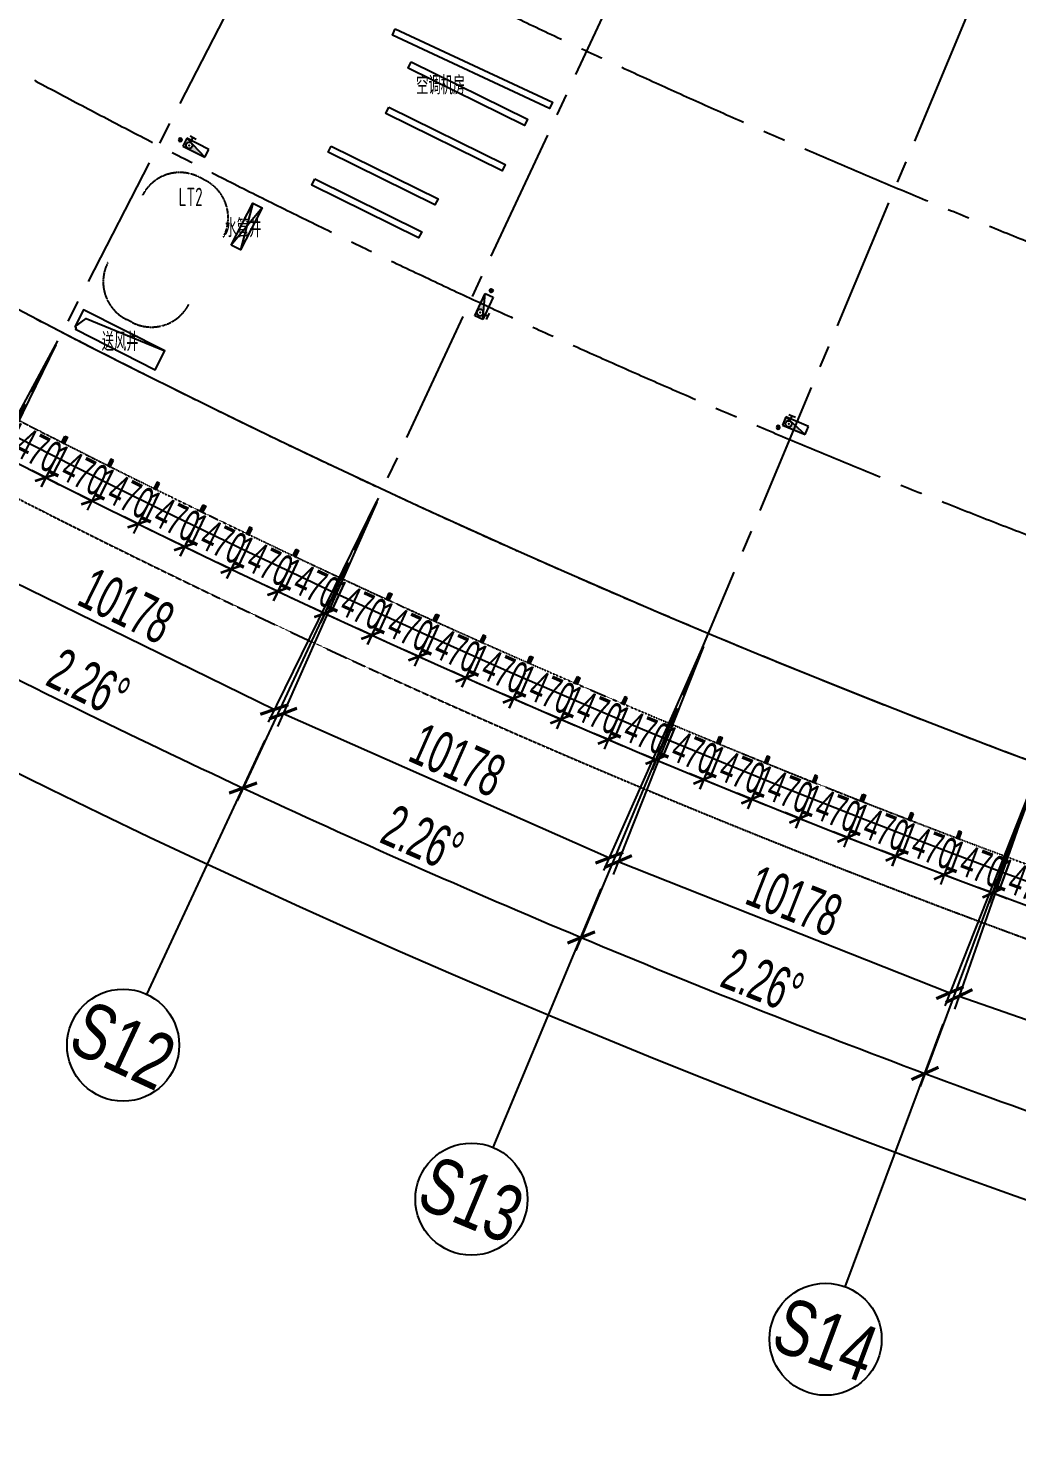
# Model space of a CAD drawing. Extents: x -668578 to 2331563, y -1202445 to 1620273.
# Drawn here: x 481556 to 509769, y 29387 to 69569 of the extents above; entities that cross this region are included whole.
import ezdxf
from ezdxf.enums import TextEntityAlignment as Align

# ---------------------------------------------------------------- set-up
doc = ezdxf.new("R2010")
doc.units = 0
for name, pattern in [('CENTER2', [28.575, 19.05, -3.175, 3.175, -3.175]), ('CONTINOUS', [0]), ('DASH', [0.35, 0.25, -0.1]), ('DOT2', [0.125, 0, -0.125])]:
    doc.linetypes.add(name, pattern=pattern)
doc.layers.get('0').update_dxf_attribs({"color": 8})
doc.layers.get('Defpoints').update_dxf_attribs({"color": 8})
for name, color, linetype in [('#标注', 8, 'Continuous'), ('#轴线', 8, 'CENTER2'), ('A-AL', 8, 'Continuous'), ('A-BEAM-PLAN-C', 8, 'Continuous'), ('A-DIMS-150', 8, 'Continuous'), ('A-FLOR-OTLN', 8, 'DOT2'), ('A-WIND-FRAM', 8, 'Continuous'), ('dim', 8, 'Continuous'), ('STAIR', 8, 'Continuous'), ('WINDOW', 8, 'Continuous'), ('外轮廓', 8, 'Continuous'), ('建-文字', 8, 'Continuous'), ('暖-消防-挡烟垂壁', 8, 'Continuous'), ('暖-空调箱-基础', 8, 'Continuous'), ('水-消防-消火栓', 8, 'Continuous'), ('水-消防-消火栓-标识', 8, 'Continuous')]:
    doc.layers.add(name, color=color, linetype=linetype)
doc.styles.add('JHZX', font='jrs.shx', dxfattribs={"width": 0.6, "bigfont": 'jhz.shx'})
doc.styles.add('XD2008', font='xd-hzs.shx', dxfattribs={"width": 0.7, "bigfont": 'xd-hztxt.shx'})
doc.dimstyles.new('JZBZ-300', dxfattribs={"dimscale": 300, "dimtxt": 3, "dimasz": 1.5, "dimexe": 1, "dimexo": 1, "dimgap": 0.5, "dimtad": 1, "dimdec": 0, "dimdsep": 46, "dimtxsty": 'JHZX', "dimblk1": 'ARCHTICK', "dimblk2": 'ARCHTICK', "dimsah": 1, "dimcen": 0, "dimclrd": 1, "dimclre": 1, "dimclrt": 2, "dimazin": 2, "dimtfac": 1, "dimtdec": 0, "dimtix": 1, "dimtmove": 0, "dimatfit": 3, "dimfxl": 0, "dimtolj": 1, "dimlwd": -1, "dimlwe": -1, "dimarcsym": 0})
doc.dimstyles.new('JZBZ-400', dxfattribs={"dimscale": 400, "dimtxt": 3, "dimasz": 1.5, "dimexe": 1, "dimexo": 1, "dimgap": 0.5, "dimtad": 1, "dimdec": 0, "dimdsep": 46, "dimtxsty": 'JHZX', "dimblk1": 'ARCHTICK', "dimblk2": 'ARCHTICK', "dimsah": 1, "dimcen": 0, "dimclrd": 1, "dimclre": 1, "dimclrt": 2, "dimazin": 2, "dimtfac": 1, "dimtdec": 0, "dimtix": 1, "dimtmove": 0, "dimatfit": 3, "dimfxl": 0, "dimtolj": 1, "dimlwd": -1, "dimlwe": -1, "dimarcsym": 0})

# ---------------------------------------------------------------- blocks, each defined once
blk = doc.blocks.new('_ARCHTICK')
at = {"color": 0, "linetype": 'ByBlock', "const_width": 0.15}
blk.add_lwpolyline([(-0.5, -0.5), (0.5, 0.5)], dxfattribs=at)
blk = doc.blocks.new('*D2939')
at = {"layer": '#标注', "ltscale": 300, "transparency": 16777216}
for p, q in [((-1773, -1481), (-9342, -7863)), ((165914, -92056), (164727, -101884))]:
    blk.add_line(p, q, dxfattribs=at)
blk.add_arc((197092, 166179), 269610, 220.13382, 263.11563, dxfattribs=at)
at = {"layer": 'Defpoints', "color": 0, "ltscale": 300, "transparency": 16777216}
for p in [(197092, 166179), (-1467, -1224), (40380, -53208), (165962, -91659)]:
    blk.add_point(p, dxfattribs=at)
at = {"layer": '#标注', "ltscale": 300, "transparency": 16777216, "xscale": 600, "yscale": 600, "zscale": 600}
for p, rotation in [((-9036, -7605), 130.1338192809485), ((164775, -101487), 353.1156299250187)]:
    blk.add_blockref('_ARCHTICK', p, dxfattribs=dict(at, rotation=rotation))
at = {"layer": '#标注', "ltscale": 300, "transparency": 16777216, "insert": (69342, -70334), "char_height": 1200, "attachment_point": 5, "rotation": 331.6247, "style": 'JHZX'}
blk.add_mtext('\\A1;42.98°', dxfattribs=at)
blk = doc.blocks.new('*D2932')
at = {"layer": '#标注', "ltscale": 300, "transparency": 16777216}
for p, q in [((68983, -60195), (65289, -66722)), ((78018, -65075), (74585, -71743))]:
    blk.add_line(p, q, dxfattribs=at)
blk.add_arc((197092, 166179), 267210, 240.49362, 242.75582, dxfattribs=at)
at = {"layer": 'Defpoints', "color": 0, "ltscale": 300, "transparency": 16777216}
for p in [(197092, 166179), (69180, -59847), (78201, -64720), (68558, -68086)]:
    blk.add_point(p, dxfattribs=at)
at = {"layer": '#标注', "ltscale": 300, "transparency": 16777216, "xscale": 600, "yscale": 600, "zscale": 600}
for p, rotation in [((65486, -66374), 150.4936231196918), ((74768, -71388), 332.755823859536)]:
    blk.add_blockref('_ARCHTICK', p, dxfattribs=dict(at, rotation=rotation))
at = {"layer": '#标注', "ltscale": 300, "transparency": 16777216, "insert": (70482, -68223), "char_height": 1200, "attachment_point": 5, "rotation": 331.6247, "style": 'JHZX'}
blk.add_mtext('\\A1;2.26°', dxfattribs=at)
blk = doc.blocks.new('*D2958')
at = {"layer": '#标注', "ltscale": 300, "transparency": 16777216}
for p, q in [((78018, -65075), (74585, -71743)), ((87239, -69595), (84071, -76394))]:
    blk.add_line(p, q, dxfattribs=at)
blk.add_arc((197092, 166179), 267210, 242.75582, 245.01802, dxfattribs=at)
at = {"layer": 'Defpoints', "color": 0, "ltscale": 300, "transparency": 16777216}
for p in [(197092, 166179), (78201, -64720), (87408, -69233), (77905, -72977)]:
    blk.add_point(p, dxfattribs=at)
at = {"layer": '#标注', "ltscale": 300, "transparency": 16777216, "xscale": 600, "yscale": 600, "zscale": 600}
for p, rotation in [((74768, -71388), 152.7558238595363), ((84240, -76031), 335.0180245994224)]:
    blk.add_blockref('_ARCHTICK', p, dxfattribs=dict(at, rotation=rotation))
at = {"layer": '#标注', "ltscale": 300, "transparency": 16777216, "insert": (79833, -73038), "char_height": 1200, "attachment_point": 5, "rotation": 333.8869, "style": 'JHZX'}
blk.add_mtext('\\A1;2.26°', dxfattribs=at)
blk = doc.blocks.new('*D2959')
at = {"layer": '#标注', "ltscale": 300, "transparency": 16777216}
for p, q in [((87239, -69595), (84071, -76394)), ((96631, -73748), (93735, -80666))]:
    blk.add_line(p, q, dxfattribs=at)
blk.add_arc((197092, 166179), 267210, 245.01802, 247.28023, dxfattribs=at)
at = {"layer": 'Defpoints', "color": 0, "ltscale": 300, "transparency": 16777216}
for p in [(197092, 166179), (87408, -69233), (96786, -73379), (87438, -77495)]:
    blk.add_point(p, dxfattribs=at)
at = {"layer": '#标注', "ltscale": 300, "transparency": 16777216, "xscale": 600, "yscale": 600, "zscale": 600}
for p, rotation in [((84240, -76031), 155.0180245994236), ((93889, -80297), 337.2802253813074)]:
    blk.add_blockref('_ARCHTICK', p, dxfattribs=dict(at, rotation=rotation))
at = {"layer": '#标注', "ltscale": 300, "transparency": 16777216, "insert": (89367, -77480), "char_height": 1200, "attachment_point": 5, "rotation": 336.1491, "style": 'JHZX'}
blk.add_mtext('\\A1;2.26°', dxfattribs=at)
blk = doc.blocks.new('*D2960')
at = {"layer": '#标注', "ltscale": 300, "transparency": 16777216}
for p, q in [((96631, -73748), (93735, -80666)), ((106180, -77526), (103559, -84553))]:
    blk.add_line(p, q, dxfattribs=at)
blk.add_arc((197092, 166179), 267210, 247.28023, 249.54243, dxfattribs=at)
at = {"layer": 'Defpoints', "color": 0, "ltscale": 300, "transparency": 16777216}
for p in [(197092, 166179), (96786, -73379), (106320, -77151), (97142, -81634)]:
    blk.add_point(p, dxfattribs=at)
at = {"layer": '#标注', "ltscale": 300, "transparency": 16777216, "xscale": 600, "yscale": 600, "zscale": 600}
for p, rotation in [((93889, -80297), 157.2802253813057), ((103699, -84178), 339.5424261212691)]:
    blk.add_blockref('_ARCHTICK', p, dxfattribs=dict(at, rotation=rotation))
at = {"layer": '#标注', "ltscale": 300, "transparency": 16777216, "insert": (99069, -81542), "char_height": 1200, "attachment_point": 5, "rotation": 338.4113, "style": 'JHZX'}
blk.add_mtext('\\A1;2.26°', dxfattribs=at)
blk = doc.blocks.new('*D2961')
at = {"layer": '#标注', "ltscale": 300, "transparency": 16777216}
for p, q in [((106180, -77526), (103559, -84553)), ((115871, -80925), (113529, -88050))]:
    blk.add_line(p, q, dxfattribs=at)
blk.add_arc((197092, 166179), 267210, 249.54243, 251.80463, dxfattribs=at)
at = {"layer": 'Defpoints', "color": 0, "ltscale": 300, "transparency": 16777216}
for p in [(197092, 166179), (106320, -77151), (115996, -80545), (107001, -85386)]:
    blk.add_point(p, dxfattribs=at)
at = {"layer": '#标注', "ltscale": 300, "transparency": 16777216, "xscale": 600, "yscale": 600, "zscale": 600}
for p, rotation in [((103699, -84178), 159.542426121269), ((113654, -87670), 341.8046268610899)]:
    blk.add_blockref('_ARCHTICK', p, dxfattribs=dict(at, rotation=rotation))
at = {"layer": '#标注', "ltscale": 300, "transparency": 16777216, "insert": (108924, -85218), "char_height": 1200, "attachment_point": 5, "rotation": 340.6735, "style": 'JHZX'}
blk.add_mtext('\\A1;2.26°', dxfattribs=at)
blk = doc.blocks.new('*U2924')
at = {"linetype": 'ByBlock'}
blk.add_line((0, -20), (0, 0), dxfattribs=at)
blk.add_circle((0, -24), 4, dxfattribs=at)
at = {"color": 253, "linetype": 'ByBlock', "style": 'JHZX', "width": 0.75}
blk.add_attdef('AXES', text='', height=4, dxfattribs=at).set_placement((0, -24), align=Align.MIDDLE_CENTER)
blk = doc.blocks.new('*D3013')
at = {"layer": '#标注', "transparency": 16777216}
for p, q in [((-84572, -49621), (-87900, -55782)), ((-75617, -54458), (-78945, -60619)), ((-87710, -55430), (-78755, -60267))]:
    blk.add_line(p, q, dxfattribs=at)
at = {"layer": 'Defpoints', "color": 0, "transparency": 16777216}
for p in [(-84382, -49269), (-75427, -54106), (-78755, -60267)]:
    blk.add_point(p, dxfattribs=at)
at = {"layer": '#标注', "transparency": 16777216, "xscale": 600, "yscale": 600, "zscale": 600}
for p, rotation in [((-87710, -55430), 151.6247224242016), ((-78755, -60267), 331.6247224242016)]:
    blk.add_blockref('_ARCHTICK', p, dxfattribs=dict(at, rotation=rotation))
at = {"layer": '#标注', "transparency": 16777216, "insert": (-82853, -57145), "char_height": 1200, "attachment_point": 5, "rotation": 331.6247, "style": 'JHZX'}
blk.add_mtext('\\A1;10178', dxfattribs=at)
blk = doc.blocks.new('*D3014')
at = {"layer": '#标注', "transparency": 16777216}
for p, q in [((-66450, -58952), (-69281, -65356)), ((-57141, -63067), (-59973, -69472)), ((-69120, -64990), (-59811, -69106))]:
    blk.add_line(p, q, dxfattribs=at)
at = {"layer": 'Defpoints', "color": 0, "transparency": 16777216}
for p in [(-66288, -58586), (-56979, -62701), (-59811, -69106)]:
    blk.add_point(p, dxfattribs=at)
at = {"layer": '#标注', "transparency": 16777216, "xscale": 600, "yscale": 600, "zscale": 600}
for p, rotation in [((-69120, -64990), 156.1491234698801), ((-59811, -69106), 336.1491234698801)]:
    blk.add_blockref('_ARCHTICK', p, dxfattribs=dict(at, rotation=rotation))
at = {"layer": '#标注', "transparency": 16777216, "insert": (-64142, -66317), "char_height": 1200, "attachment_point": 5, "rotation": 336.1491, "style": 'JHZX'}
blk.add_mtext('\\A1;10178', dxfattribs=at)
blk = doc.blocks.new('*D3015')
at = {"layer": '#标注', "transparency": 16777216}
for p, q in [((-75603, -54465), (-78685, -60753)), ((-66464, -58945), (-69546, -65233)), ((-78509, -60394), (-69370, -64874))]:
    blk.add_line(p, q, dxfattribs=at)
at = {"layer": 'Defpoints', "color": 0, "transparency": 16777216}
for p in [(-75427, -54106), (-66288, -58586), (-69370, -64874)]:
    blk.add_point(p, dxfattribs=at)
at = {"layer": '#标注', "transparency": 16777216, "xscale": 600, "yscale": 600, "zscale": 600}
for p, rotation in [((-78509, -60394), 153.8869252948706), ((-69370, -64874), 333.8869252948707)]:
    blk.add_blockref('_ARCHTICK', p, dxfattribs=dict(at, rotation=rotation))
at = {"layer": '#标注', "transparency": 16777216, "insert": (-73588, -61915), "char_height": 1200, "attachment_point": 5, "rotation": 333.8869, "style": 'JHZX'}
blk.add_mtext('\\A1;10178', dxfattribs=at)
blk = doc.blocks.new('*D3021')
at = {"layer": '#标注', "transparency": 16777216}
for p, q in [((-57126, -63073), (-59703, -69585)), ((-47662, -66818), (-50239, -73330)), ((-59556, -69213), (-50092, -72958))]:
    blk.add_line(p, q, dxfattribs=at)
at = {"layer": 'Defpoints', "color": 0, "transparency": 16777216}
for p in [(-56979, -62701), (-47515, -66446), (-50092, -72958)]:
    blk.add_point(p, dxfattribs=at)
at = {"layer": '#标注', "transparency": 16777216, "xscale": 600, "yscale": 600, "zscale": 600}
for p, rotation in [((-59556, -69213), 158.4113267958143), ((-50092, -72958), 338.4113267958143)]:
    blk.add_blockref('_ARCHTICK', p, dxfattribs=dict(at, rotation=rotation))
at = {"layer": '#标注', "transparency": 16777216, "insert": (-54529, -70341), "char_height": 1200, "attachment_point": 5, "rotation": 338.4113, "style": 'JHZX'}
blk.add_mtext('\\A1;10178', dxfattribs=at)
blk = doc.blocks.new('*D3022')
at = {"layer": '#标注', "transparency": 16777216}
for p, q in [((-47647, -66824), (-49965, -73432)), ((-38043, -70192), (-40361, -76800)), ((-49833, -73054), (-40228, -76423))]:
    blk.add_line(p, q, dxfattribs=at)
at = {"layer": 'Defpoints', "color": 0, "transparency": 16777216}
for p in [(-47515, -66446), (-37911, -69815), (-40228, -76423)]:
    blk.add_point(p, dxfattribs=at)
at = {"layer": '#标注', "transparency": 16777216, "xscale": 600, "yscale": 600, "zscale": 600}
for p, rotation in [((-49833, -73054), 160.6735249708244), ((-40228, -76423), 340.6735249708244)]:
    blk.add_blockref('_ARCHTICK', p, dxfattribs=dict(at, rotation=rotation))
at = {"layer": '#标注', "transparency": 16777216, "insert": (-44766, -73984), "char_height": 1200, "attachment_point": 5, "rotation": 340.6735, "style": 'JHZX'}
blk.add_mtext('\\A1;10178', dxfattribs=at)
blk = doc.blocks.new('*D1844')
at = {"layer": '#标注', "color": 1, "ltscale": 300, "transparency": 16777216}
for p, q in [((481111, 58130), (480607, 57144)), ((480744, 57412), (480343, 57616)), ((482420, 57460), (481916, 56475)), ((480744, 57412), (482053, 56742)), ((482053, 56742), (482453, 56537))]:
    blk.add_line(p, q, dxfattribs=at)
at = {"layer": 'Defpoints', "color": 0, "ltscale": 300, "transparency": 16777216}
for p in [(481248, 58397), (482556, 57727), (482053, 56742)]:
    blk.add_point(p, dxfattribs=at)
at = {"layer": '#标注', "color": 1, "ltscale": 300, "transparency": 16777216, "xscale": 450, "yscale": 450, "zscale": 450}
for p, rotation in [((480744, 57412), 332.9185652942566), ((482053, 56742), 152.9185652942565)]:
    blk.add_blockref('_ARCHTICK', p, dxfattribs=dict(at, rotation=rotation))
at = {"layer": '#标注', "color": 2, "ltscale": 300, "transparency": 16777216, "insert": (481672, 57611), "char_height": 900, "attachment_point": 5, "rotation": 332.9186, "style": 'JHZX'}
blk.add_mtext('\\A1;1470', dxfattribs=at)
blk = doc.blocks.new('*D1845')
at = {"layer": '#标注', "color": 1, "ltscale": 300, "transparency": 16777216}
for p, q in [((482421, 57460), (481923, 56472)), ((482058, 56740), (481657, 56942)), ((482058, 56740), (483371, 56078)), ((483734, 56798), (483236, 55810)), ((483371, 56078), (483773, 55875))]:
    blk.add_line(p, q, dxfattribs=at)
at = {"layer": 'Defpoints', "color": 0, "ltscale": 300, "transparency": 16777216}
for p in [(482556, 57727), (483869, 57066), (483371, 56078)]:
    blk.add_point(p, dxfattribs=at)
at = {"layer": '#标注', "color": 1, "ltscale": 300, "transparency": 16777216, "xscale": 450, "yscale": 450, "zscale": 450}
for p, rotation in [((482058, 56740), 333.2417609806865), ((483371, 56078), 153.2417609806865)]:
    blk.add_blockref('_ARCHTICK', p, dxfattribs=dict(at, rotation=rotation))
at = {"layer": '#标注', "color": 2, "ltscale": 300, "transparency": 16777216, "insert": (482985, 56944), "char_height": 900, "attachment_point": 5, "rotation": 333.2418, "style": 'JHZX'}
blk.add_mtext('\\A1;1470', dxfattribs=at)
blk = doc.blocks.new('*D1846')
at = {"layer": '#标注', "color": 1, "ltscale": 300, "transparency": 16777216}
for p, q in [((483735, 56797), (483243, 55806)), ((483376, 56075), (482974, 56275)), ((483376, 56075), (484693, 55420)), ((485052, 56143), (484559, 55152)), ((484693, 55420), (485096, 55220))]:
    blk.add_line(p, q, dxfattribs=at)
at = {"layer": 'Defpoints', "color": 0, "ltscale": 300, "transparency": 16777216}
for p in [(483869, 57066), (485185, 56411), (484693, 55420)]:
    blk.add_point(p, dxfattribs=at)
at = {"layer": '#标注', "color": 1, "ltscale": 300, "transparency": 16777216, "xscale": 450, "yscale": 450, "zscale": 450}
for p, rotation in [((483376, 56075), 333.5649566671182), ((484693, 55420), 153.5649566671182)]:
    blk.add_blockref('_ARCHTICK', p, dxfattribs=dict(at, rotation=rotation))
at = {"layer": '#标注', "color": 2, "ltscale": 300, "transparency": 16777216, "insert": (484302, 56285), "char_height": 900, "attachment_point": 5, "rotation": 333.565, "style": 'JHZX'}
blk.add_mtext('\\A1;1470', dxfattribs=at)
blk = doc.blocks.new('*D1847')
at = {"layer": '#标注', "color": 1, "ltscale": 300, "transparency": 16777216}
for p, q in [((485053, 56142), (484566, 55148)), ((484698, 55418), (484294, 55616)), ((486373, 55495), (485886, 54501)), ((484698, 55418), (486018, 54771)), ((486018, 54771), (486422, 54573))]:
    blk.add_line(p, q, dxfattribs=at)
at = {"layer": 'Defpoints', "color": 0, "ltscale": 300, "transparency": 16777216}
for p in [(485185, 56411), (486505, 55764), (486018, 54771)]:
    blk.add_point(p, dxfattribs=at)
at = {"layer": '#标注', "color": 1, "ltscale": 300, "transparency": 16777216, "xscale": 450, "yscale": 450, "zscale": 450}
for p, rotation in [((484698, 55418), 333.8881523535499), ((486018, 54771), 153.8881523535499)]:
    blk.add_blockref('_ARCHTICK', p, dxfattribs=dict(at, rotation=rotation))
at = {"layer": '#标注', "color": 2, "ltscale": 300, "transparency": 16777216, "insert": (485622, 55633), "char_height": 900, "attachment_point": 5, "rotation": 333.8882, "style": 'JHZX'}
blk.add_mtext('\\A1;1470', dxfattribs=at)
blk = doc.blocks.new('*D1848')
at = {"layer": '#标注', "color": 1, "ltscale": 300, "transparency": 16777216}
for p, q in [((486375, 55494), (485893, 54498)), ((486024, 54768), (485619, 54964)), ((486024, 54768), (487348, 54128)), ((487698, 54855), (487217, 53858)), ((487348, 54128), (487753, 53933))]:
    blk.add_line(p, q, dxfattribs=at)
at = {"layer": 'Defpoints', "color": 0, "ltscale": 300, "transparency": 16777216}
for p in [(486505, 55764), (487829, 55125), (487348, 54128)]:
    blk.add_point(p, dxfattribs=at)
at = {"layer": '#标注', "color": 1, "ltscale": 300, "transparency": 16777216, "xscale": 450, "yscale": 450, "zscale": 450}
for p, rotation in [((486024, 54768), 334.211348039982), ((487348, 54128), 154.211348039982)]:
    blk.add_blockref('_ARCHTICK', p, dxfattribs=dict(at, rotation=rotation))
at = {"layer": '#标注', "color": 2, "ltscale": 300, "transparency": 16777216, "insert": (486947, 54989), "char_height": 900, "attachment_point": 5, "rotation": 334.2113, "style": 'JHZX'}
blk.add_mtext('\\A1;1470', dxfattribs=at)
blk = doc.blocks.new('*D1849')
at = {"layer": '#标注', "color": 1, "ltscale": 300, "transparency": 16777216}
for p, q in [((487700, 54854), (487224, 53855)), ((487353, 54126), (486947, 54319)), ((487353, 54126), (488680, 53494)), ((489027, 54222), (488551, 53223)), ((488680, 53494), (489087, 53300))]:
    blk.add_line(p, q, dxfattribs=at)
at = {"layer": 'Defpoints', "color": 0, "ltscale": 300, "transparency": 16777216}
for p in [(487829, 55125), (489156, 54493), (488680, 53494)]:
    blk.add_point(p, dxfattribs=at)
at = {"layer": '#标注', "color": 1, "ltscale": 300, "transparency": 16777216, "xscale": 450, "yscale": 450, "zscale": 450}
for p, rotation in [((487353, 54126), 334.5345437264143), ((488680, 53494), 154.5345437264143)]:
    blk.add_blockref('_ARCHTICK', p, dxfattribs=dict(at, rotation=rotation))
at = {"layer": '#标注', "color": 2, "ltscale": 300, "transparency": 16777216, "insert": (488275, 54351), "char_height": 900, "attachment_point": 5, "rotation": 334.5345, "style": 'JHZX'}
blk.add_mtext('\\A1;1470', dxfattribs=at)
blk = doc.blocks.new('*D1850')
at = {"layer": '#标注', "color": 1, "ltscale": 300, "transparency": 16777216}
for p, q in [((489029, 54221), (488559, 53220)), ((488686, 53491), (488279, 53682)), ((488686, 53491), (490017, 52867)), ((490359, 53596), (489889, 52595)), ((490017, 52867), (490424, 52675))]:
    blk.add_line(p, q, dxfattribs=at)
at = {"layer": 'Defpoints', "color": 0, "ltscale": 300, "transparency": 16777216}
for p in [(489156, 54493), (490487, 53868), (490017, 52867)]:
    blk.add_point(p, dxfattribs=at)
at = {"layer": '#标注', "color": 1, "ltscale": 300, "transparency": 16777216, "xscale": 450, "yscale": 450, "zscale": 450}
for p, rotation in [((488686, 53491), 334.8577394128475), ((490017, 52867), 154.8577394128475)]:
    blk.add_blockref('_ARCHTICK', p, dxfattribs=dict(at, rotation=rotation))
at = {"layer": '#标注', "color": 2, "ltscale": 300, "transparency": 16777216, "insert": (489606, 53722), "char_height": 900, "attachment_point": 5, "rotation": 334.8577, "style": 'JHZX'}
blk.add_mtext('\\A1;1470', dxfattribs=at)
blk = doc.blocks.new('*D1851')
at = {"layer": '#标注', "color": 1, "ltscale": 300, "transparency": 16777216}
for p, q in [((490361, 53596), (489896, 52592)), ((490022, 52864), (489614, 53053)), ((490022, 52864), (491357, 52247)), ((491695, 52979), (491231, 51975)), ((491357, 52247), (491765, 52058))]:
    blk.add_line(p, q, dxfattribs=at)
at = {"layer": 'Defpoints', "color": 0, "ltscale": 300, "transparency": 16777216}
for p in [(490487, 53868), (491821, 53251), (491357, 52247)]:
    blk.add_point(p, dxfattribs=at)
at = {"layer": '#标注', "color": 1, "ltscale": 300, "transparency": 16777216, "xscale": 450, "yscale": 450, "zscale": 450}
for p, rotation in [((490022, 52864), 335.1809350992793), ((491357, 52247), 155.1809350992793)]:
    blk.add_blockref('_ARCHTICK', p, dxfattribs=dict(at, rotation=rotation))
at = {"layer": '#标注', "color": 2, "ltscale": 300, "transparency": 16777216, "insert": (490941, 53100), "char_height": 900, "attachment_point": 5, "rotation": 335.1809, "style": 'JHZX'}
blk.add_mtext('\\A1;1470', dxfattribs=at)
blk = doc.blocks.new('*D1852')
at = {"layer": '#标注', "color": 1, "ltscale": 300, "transparency": 16777216}
for p, q in [((491697, 52978), (491238, 51971)), ((491362, 52244), (490953, 52431)), ((491362, 52244), (492700, 51635)), ((493034, 52369), (492576, 51362)), ((492700, 51635), (493109, 51448))]:
    blk.add_line(p, q, dxfattribs=at)
at = {"layer": 'Defpoints', "color": 0, "ltscale": 300, "transparency": 16777216}
for p in [(491821, 53251), (493159, 52642), (492700, 51635)]:
    blk.add_point(p, dxfattribs=at)
at = {"layer": '#标注', "color": 1, "ltscale": 300, "transparency": 16777216, "xscale": 450, "yscale": 450, "zscale": 450}
for p, rotation in [((491362, 52244), 335.5041307857113), ((492700, 51635), 155.5041307857112)]:
    blk.add_blockref('_ARCHTICK', p, dxfattribs=dict(at, rotation=rotation))
at = {"layer": '#标注', "color": 2, "ltscale": 300, "transparency": 16777216, "insert": (492280, 52486), "char_height": 900, "attachment_point": 5, "rotation": 335.5041, "style": 'JHZX'}
blk.add_mtext('\\A1;1470', dxfattribs=at)
blk = doc.blocks.new('*D1853')
at = {"layer": '#标注', "color": 1, "ltscale": 300, "transparency": 16777216}
for p, q in [((493036, 52368), (492583, 51358)), ((492706, 51632), (492295, 51816)), ((492706, 51632), (494047, 51030)), ((494377, 51766), (493924, 50757)), ((494047, 51030), (494457, 50846))]:
    blk.add_line(p, q, dxfattribs=at)
at = {"layer": 'Defpoints', "color": 0, "ltscale": 300, "transparency": 16777216}
for p in [(493159, 52642), (494500, 52040), (494047, 51030)]:
    blk.add_point(p, dxfattribs=at)
at = {"layer": '#标注', "color": 1, "ltscale": 300, "transparency": 16777216, "xscale": 450, "yscale": 450, "zscale": 450}
for p, rotation in [((492706, 51632), 335.8273264721427), ((494047, 51030), 155.8273264721427)]:
    blk.add_blockref('_ARCHTICK', p, dxfattribs=dict(at, rotation=rotation))
at = {"layer": '#标注', "color": 2, "ltscale": 300, "transparency": 16777216, "insert": (493622, 51879), "char_height": 900, "attachment_point": 5, "rotation": 335.8273, "style": 'JHZX'}
blk.add_mtext('\\A1;1470', dxfattribs=at)
blk = doc.blocks.new('*D1854')
at = {"layer": '#标注', "color": 1, "ltscale": 300, "transparency": 16777216}
for p, q in [((494378, 51765), (493931, 50753)), ((494052, 51028), (493641, 51210)), ((495723, 51171), (495276, 50159)), ((494052, 51028), (495397, 50433)), ((495397, 50433), (495809, 50251))]:
    blk.add_line(p, q, dxfattribs=at)
at = {"layer": 'Defpoints', "color": 0, "ltscale": 300, "transparency": 16777216}
for p in [(494500, 52040), (495844, 51445), (495397, 50433)]:
    blk.add_point(p, dxfattribs=at)
at = {"layer": '#标注', "color": 1, "ltscale": 300, "transparency": 16777216, "xscale": 450, "yscale": 450, "zscale": 450}
for p, rotation in [((494052, 51028), 336.1505221585749), ((495397, 50433), 156.1505221585749)]:
    blk.add_blockref('_ARCHTICK', p, dxfattribs=dict(at, rotation=rotation))
at = {"layer": '#标注', "color": 2, "ltscale": 300, "transparency": 16777216, "insert": (494967, 51279), "char_height": 900, "attachment_point": 5, "rotation": 336.1505, "style": 'JHZX'}
blk.add_mtext('\\A1;1470', dxfattribs=at)
blk = doc.blocks.new('*D1855')
at = {"layer": '#标注', "color": 1, "ltscale": 300, "transparency": 16777216}
for p, q in [((495725, 51170), (495283, 50156)), ((495403, 50431), (494990, 50610)), ((495403, 50431), (496750, 49844)), ((497072, 50583), (496631, 49569)), ((496750, 49844), (497163, 49664))]:
    blk.add_line(p, q, dxfattribs=at)
at = {"layer": 'Defpoints', "color": 0, "ltscale": 300, "transparency": 16777216}
for p in [(495844, 51445), (497192, 50858), (496750, 49844)]:
    blk.add_point(p, dxfattribs=at)
at = {"layer": '#标注', "color": 1, "ltscale": 300, "transparency": 16777216, "xscale": 450, "yscale": 450, "zscale": 450}
for p, rotation in [((495403, 50431), 336.4737178450048), ((496750, 49844), 156.4737178450048)]:
    blk.add_blockref('_ARCHTICK', p, dxfattribs=dict(at, rotation=rotation))
at = {"layer": '#标注', "color": 2, "ltscale": 300, "transparency": 16777216, "insert": (496316, 50688), "char_height": 900, "attachment_point": 5, "rotation": 336.4737, "style": 'JHZX'}
blk.add_mtext('\\A1;1470', dxfattribs=at)
blk = doc.blocks.new('*D1856')
at = {"layer": '#标注', "color": 1, "ltscale": 300, "transparency": 16777216}
for p, q in [((497074, 50583), (496638, 49566)), ((496756, 49842), (496343, 50019)), ((496756, 49842), (498107, 49262)), ((498425, 50004), (497989, 48987)), ((498107, 49262), (498521, 49085))]:
    blk.add_line(p, q, dxfattribs=at)
at = {"layer": 'Defpoints', "color": 0, "ltscale": 300, "transparency": 16777216}
for p in [(497192, 50858), (498543, 50279), (498107, 49262)]:
    blk.add_point(p, dxfattribs=at)
at = {"layer": '#标注', "color": 1, "ltscale": 300, "transparency": 16777216, "xscale": 450, "yscale": 450, "zscale": 450}
for p, rotation in [((496756, 49842), 336.7969135314337), ((498107, 49262), 156.7969135314337)]:
    blk.add_blockref('_ARCHTICK', p, dxfattribs=dict(at, rotation=rotation))
at = {"layer": '#标注', "color": 2, "ltscale": 300, "transparency": 16777216, "insert": (497668, 50103), "char_height": 900, "attachment_point": 5, "rotation": 336.7969, "style": 'JHZX'}
blk.add_mtext('\\A1;1470', dxfattribs=at)
blk = doc.blocks.new('*D1857')
at = {"layer": '#标注', "color": 1, "ltscale": 300, "transparency": 16777216}
for p, q in [((498427, 50003), (497996, 48984)), ((498113, 49260), (497698, 49435)), ((499781, 49431), (499351, 48412)), ((498113, 49260), (499467, 48688)), ((499467, 48688), (499882, 48513))]:
    blk.add_line(p, q, dxfattribs=at)
at = {"layer": 'Defpoints', "color": 0, "ltscale": 300, "transparency": 16777216}
for p in [(498543, 50279), (499898, 49708), (499467, 48688)]:
    blk.add_point(p, dxfattribs=at)
at = {"layer": '#标注', "color": 1, "ltscale": 300, "transparency": 16777216, "xscale": 450, "yscale": 450, "zscale": 450}
for p, rotation in [((498113, 49260), 337.1201092178662), ((499467, 48688), 157.1201092178662)]:
    blk.add_blockref('_ARCHTICK', p, dxfattribs=dict(at, rotation=rotation))
at = {"layer": '#标注', "color": 2, "ltscale": 300, "transparency": 16777216, "insert": (499023, 49527), "char_height": 900, "attachment_point": 5, "rotation": 337.1201, "style": 'JHZX'}
blk.add_mtext('\\A1;1470', dxfattribs=at)
blk = doc.blocks.new('*D1858')
at = {"layer": '#标注', "color": 1, "ltscale": 300, "transparency": 16777216}
for p, q in [((499782, 49431), (499358, 48409)), ((499473, 48686), (499058, 48859)), ((499473, 48686), (500831, 48122)), ((501140, 48867), (500716, 47845)), ((500831, 48122), (501246, 47950))]:
    blk.add_line(p, q, dxfattribs=at)
at = {"layer": 'Defpoints', "color": 0, "ltscale": 300, "transparency": 16777216}
for p in [(499898, 49708), (501255, 49144), (500831, 48122)]:
    blk.add_point(p, dxfattribs=at)
at = {"layer": '#标注', "color": 1, "ltscale": 300, "transparency": 16777216, "xscale": 450, "yscale": 450, "zscale": 450}
for p, rotation in [((499473, 48686), 337.443304904296), ((500831, 48122), 157.4433049042961)]:
    blk.add_blockref('_ARCHTICK', p, dxfattribs=dict(at, rotation=rotation))
at = {"layer": '#标注', "color": 2, "ltscale": 300, "transparency": 16777216, "insert": (500382, 48958), "char_height": 900, "attachment_point": 5, "rotation": 337.4433, "style": 'JHZX'}
blk.add_mtext('\\A1;1470', dxfattribs=at)
blk = doc.blocks.new('*D1859')
at = {"layer": '#标注', "color": 1, "ltscale": 300, "transparency": 16777216}
for p, q in [((501142, 48866), (500723, 47842)), ((500836, 48120), (500420, 48290)), ((502502, 48310), (502084, 47286)), ((500836, 48120), (502197, 47564)), ((502197, 47564), (502614, 47393))]:
    blk.add_line(p, q, dxfattribs=at)
at = {"layer": 'Defpoints', "color": 0, "ltscale": 300, "transparency": 16777216}
for p in [(501255, 49144), (502616, 48588), (502197, 47564)]:
    blk.add_point(p, dxfattribs=at)
at = {"layer": '#标注', "color": 1, "ltscale": 300, "transparency": 16777216, "xscale": 450, "yscale": 450, "zscale": 450}
for p, rotation in [((500836, 48120), 337.7665005907263), ((502197, 47564), 157.7665005907263)]:
    blk.add_blockref('_ARCHTICK', p, dxfattribs=dict(at, rotation=rotation))
at = {"layer": '#标注', "color": 2, "ltscale": 300, "transparency": 16777216, "insert": (501744, 48397), "char_height": 900, "attachment_point": 5, "rotation": 337.7665, "style": 'JHZX'}
blk.add_mtext('\\A1;1470', dxfattribs=at)
blk = doc.blocks.new('*D1860')
at = {"layer": '#标注', "color": 1, "ltscale": 300, "transparency": 16777216}
for p, q in [((502504, 48309), (502091, 47283)), ((502203, 47561), (501785, 47729)), ((502203, 47561), (503567, 47013)), ((503868, 47761), (503455, 46734)), ((503567, 47013), (503984, 46845))]:
    blk.add_line(p, q, dxfattribs=at)
at = {"layer": 'Defpoints', "color": 0, "ltscale": 300, "transparency": 16777216}
for p in [(502616, 48588), (503980, 48039), (503567, 47013)]:
    blk.add_point(p, dxfattribs=at)
at = {"layer": '#标注', "color": 1, "ltscale": 300, "transparency": 16777216, "xscale": 450, "yscale": 450, "zscale": 450}
for p, rotation in [((502203, 47561), 338.089696277159), ((503567, 47013), 158.0896962771589)]:
    blk.add_blockref('_ARCHTICK', p, dxfattribs=dict(at, rotation=rotation))
at = {"layer": '#标注', "color": 2, "ltscale": 300, "transparency": 16777216, "insert": (503109, 47844), "char_height": 900, "attachment_point": 5, "rotation": 338.0897, "style": 'JHZX'}
blk.add_mtext('\\A1;1470', dxfattribs=at)
blk = doc.blocks.new('*D1861')
at = {"layer": '#标注', "color": 1, "ltscale": 300, "transparency": 16777216}
for p, q in [((503869, 47760), (503462, 46731)), ((503573, 47010), (503154, 47176)), ((505236, 47219), (504829, 46191)), ((503573, 47010), (504939, 46470)), ((504939, 46470), (505358, 46304))]:
    blk.add_line(p, q, dxfattribs=at)
at = {"layer": 'Defpoints', "color": 0, "ltscale": 300, "transparency": 16777216}
for p in [(503980, 48039), (505346, 47498), (504939, 46470)]:
    blk.add_point(p, dxfattribs=at)
at = {"layer": '#标注', "color": 1, "ltscale": 300, "transparency": 16777216, "xscale": 450, "yscale": 450, "zscale": 450}
for p, rotation in [((503573, 47010), 338.4128919635925), ((504939, 46470), 158.4128919635925)]:
    blk.add_blockref('_ARCHTICK', p, dxfattribs=dict(at, rotation=rotation))
at = {"layer": '#标注', "color": 2, "ltscale": 300, "transparency": 16777216, "insert": (504477, 47298), "char_height": 900, "attachment_point": 5, "rotation": 338.4129, "style": 'JHZX'}
blk.add_mtext('\\A1;1470', dxfattribs=at)
blk = doc.blocks.new('*D1862')
at = {"layer": '#标注', "color": 1, "ltscale": 300, "transparency": 16777216}
for p, q in [((505238, 47219), (504836, 46188)), ((504945, 46467), (504526, 46630)), ((506608, 46686), (506206, 45655)), ((504945, 46467), (506315, 45934)), ((506315, 45934), (506735, 45771))]:
    blk.add_line(p, q, dxfattribs=at)
at = {"layer": 'Defpoints', "color": 0, "ltscale": 300, "transparency": 16777216}
for p in [(505346, 47498), (506716, 46965), (506315, 45934)]:
    blk.add_point(p, dxfattribs=at)
at = {"layer": '#标注', "color": 1, "ltscale": 300, "transparency": 16777216, "xscale": 450, "yscale": 450, "zscale": 450}
for p, rotation in [((504945, 46467), 338.736087650024), ((506315, 45934), 158.736087650024)]:
    blk.add_blockref('_ARCHTICK', p, dxfattribs=dict(at, rotation=rotation))
at = {"layer": '#标注', "color": 2, "ltscale": 300, "transparency": 16777216, "insert": (505848, 46760), "char_height": 900, "attachment_point": 5, "rotation": 338.7361, "style": 'JHZX'}
blk.add_mtext('\\A1;1470', dxfattribs=at)
blk = doc.blocks.new('*D1863')
at = {"layer": '#标注', "color": 1, "ltscale": 300, "transparency": 16777216}
for p, q in [((506609, 46685), (506214, 45652)), ((506321, 45932), (505901, 46093)), ((506321, 45932), (507694, 45406)), ((507982, 46160), (507587, 45126)), ((507694, 45406), (508114, 45246))]:
    blk.add_line(p, q, dxfattribs=at)
at = {"layer": 'Defpoints', "color": 0, "ltscale": 300, "transparency": 16777216}
for p in [(506716, 46965), (508089, 46440), (507694, 45406)]:
    blk.add_point(p, dxfattribs=at)
at = {"layer": '#标注', "color": 1, "ltscale": 300, "transparency": 16777216, "xscale": 450, "yscale": 450, "zscale": 450}
for p, rotation in [((506321, 45932), 339.0592833364561), ((507694, 45406), 159.0592833364561)]:
    blk.add_blockref('_ARCHTICK', p, dxfattribs=dict(at, rotation=rotation))
at = {"layer": '#标注', "color": 2, "ltscale": 300, "transparency": 16777216, "insert": (507222, 46230), "char_height": 900, "attachment_point": 5, "rotation": 339.0593, "style": 'JHZX'}
blk.add_mtext('\\A1;1470', dxfattribs=at)
blk = doc.blocks.new('*D1864')
at = {"layer": '#标注', "color": 1, "ltscale": 300, "transparency": 16777216}
for p, q in [((507984, 46159), (507594, 45124)), ((507700, 45404), (507279, 45563)), ((509360, 45641), (508970, 44606)), ((507700, 45404), (509076, 44887)), ((509076, 44887), (509497, 44728))]:
    blk.add_line(p, q, dxfattribs=at)
at = {"layer": 'Defpoints', "color": 0, "ltscale": 300, "transparency": 16777216}
for p in [(508089, 46440), (509465, 45922), (509076, 44887)]:
    blk.add_point(p, dxfattribs=at)
at = {"layer": '#标注', "color": 1, "ltscale": 300, "transparency": 16777216, "xscale": 450, "yscale": 450, "zscale": 450}
for p, rotation in [((507700, 45404), 339.3824790228866), ((509076, 44887), 159.3824790228866)]:
    blk.add_blockref('_ARCHTICK', p, dxfattribs=dict(at, rotation=rotation))
at = {"layer": '#标注', "color": 2, "ltscale": 300, "transparency": 16777216, "insert": (508599, 45707), "char_height": 900, "attachment_point": 5, "rotation": 339.3825, "style": 'JHZX'}
blk.add_mtext('\\A1;1470', dxfattribs=at)
blk = doc.blocks.new('*D1865')
at = {"layer": '#标注', "color": 1, "ltscale": 300, "transparency": 16777216}
for p, q in [((509361, 45641), (508977, 44603)), ((509081, 44884), (508659, 45041)), ((510740, 45131), (510356, 44093)), ((509081, 44884), (510460, 44375)), ((510460, 44375), (510882, 44219))]:
    blk.add_line(p, q, dxfattribs=at)
at = {"layer": 'Defpoints', "color": 0, "ltscale": 300, "transparency": 16777216}
for p in [(509465, 45922), (510844, 45412), (510460, 44375)]:
    blk.add_point(p, dxfattribs=at)
at = {"layer": '#标注', "color": 1, "ltscale": 300, "transparency": 16777216, "xscale": 450, "yscale": 450, "zscale": 450}
for p, rotation in [((509081, 44884), 339.7056747093138), ((510460, 44375), 159.7056747093137)]:
    blk.add_blockref('_ARCHTICK', p, dxfattribs=dict(at, rotation=rotation))
at = {"layer": '#标注', "color": 2, "ltscale": 300, "transparency": 16777216, "insert": (509979, 45192), "char_height": 900, "attachment_point": 5, "rotation": 339.7057, "style": 'JHZX'}
blk.add_mtext('\\A1;1470', dxfattribs=at)
blk = doc.blocks.new('消火栓箱-111')
blk.add_hatch(color=256).paths.add_polyline_path([(-200, -54), (-200, -60, -0.414214), (-110, -150, -1), (-290, -150, -0.414214), (-200, -60), (-200, -54), (-350, 0), (-350, -250), (350, -250)])
for p, q in [((350, 0), (-350, 0)), ((-350, 0), (350, -250)), ((-350, 0), (-350, -250)), ((-300, 100), (-100, 100)), ((-200, -60), (-200, 100)), ((350, -250), (350, 0)), ((-350, -250), (350, -250))]:
    blk.add_line(p, q)
blk.add_circle((-200, -150), 90)
blk.add_point((-200, -150))
at = {"layer": '水-消防-消火栓'}
blk.add_arc((-350, 0), 700, 359.9687, 0, dxfattribs=at)
blk = doc.blocks.new('立管-R75-1')
at = {"linetype": 'Continuous'}
blk.add_circle((0, 0), 75, dxfattribs=at)
blk.add_point((0, 0), dxfattribs=at)
blk = doc.blocks.new('幕墙分隔')
for p, q in [((-40, -100), (40, 100)), ((0, 100), (0, -100))]:
    blk.add_line(p, q)
blk.add_lwpolyline([(-40, 100), (40, 100), (40, -100), (-40, -100)], close=True)
blk = doc.blocks.new('A$C145C2DD4')
at = {"layer": '暖-消防-挡烟垂壁', "color": 3, "linetype": 'DASH', "const_width": 100}
blk.add_lwpolyline([(128500, 22803), (120008, 35)], dxfattribs=at)
blk = doc.blocks.new('A$C9fbb2d7a')
at = {"layer": 'A-AL'}
blk.add_lwpolyline([(-143011, -4763, 0.37323), (-142744, -8750, 0.170493), (12906, -84262, 0.412397), (16280, -81597), (25756, -3110)], format="xyb", dxfattribs=at)
at = {"layer": 'A-BEAM-PLAN-C', "linetype": 'CONTINOUS'}
for points in [[(-70603, -51618), (-69985, -50418), (-69717, -50552), (-70335, -51752)], [(-75067, -53954), (-75023, -53976), (-75046, -54021), (-72772, -55174), (-72497, -54641), (-74816, -53464)]]:
    blk.add_lwpolyline(points, close=True, dxfattribs=at)
at = {"layer": 'A-DIMS-150'}
for p, q in [((-69717, -50552), (-70603, -51618)), ((-69985, -50418), (-70335, -51752))]:
    blk.add_line(p, q, dxfattribs=at)
blk.add_lwpolyline([(-75067, -53954), (-74742, -53718), (-72497, -54641)], dxfattribs=at)
at = {"layer": 'A-FLOR-OTLN'}
blk.add_arc((42590, 175095), 260600, 224.76926, 263.47095, dxfattribs=at)
at = {"layer": 'STAIR', "color": 9, "linetype": 'DASH'}
for p, q in [((-71339, -49771), (-71517, -49679)), ((-73426, -53825), (-73604, -53733))]:
    blk.add_line(p, q, dxfattribs=at)
for points in [[(-73133, -50197, -0.414214), (-71517, -49679)], [(-70821, -51387, 0.414214), (-71339, -49771)], [(-74122, -52117, 0.414214), (-73604, -53733)], [(-71810, -53307, -0.414214), (-73426, -53825)]]:
    blk.add_lwpolyline(points, format="xyb", dxfattribs=at)
at = {"layer": '外轮廓', "color": 3, "linetype": 'DASH', "ltscale": 5}
blk.add_lwpolyline([(-112763, 26786), (-144951, -5020, 0.412976), (-144980, -8689, 0.149442), (-10150, -82155, 0.414726), (-7076, -80123), (1875, -35767, 0.413123), (-150, -32706, -0.149509), (-109077, 26754, 0.415715), (-112763, 26786)], format="xyb", close=True, dxfattribs=at)
at = {"layer": '暖-空调箱-基础', "elevation": 0}
blk.add_lwpolyline([(-65919, -45446), (-61432, -47536), (-61516, -47717), (-66003, -45627)], close=True, dxfattribs=at)
at = {"layer": '暖-空调箱-基础'}
for points in [[(-65462, -46384), (-62144, -48021), (-62232, -48201), (-65550, -46564)], [(-66103, -47685), (-62785, -49322), (-62874, -49501), (-66192, -47864)], [(-67749, -48790), (-64700, -50294), (-64789, -50473), (-67838, -48969)], [(-68214, -49731), (-65165, -51235), (-65253, -51415), (-68302, -49911)]]:
    blk.add_lwpolyline(points, close=True, dxfattribs=at)
at = {"layer": 'A-WIND-FRAM'}
for p, rotation in [((-75355, -57175), 333.0788875780889), ((-71408, -59138), 333.9117301894958), ((-68758, -60409), 334.5580207580015), ((-66095, -61650), 335.3411698836001), ((-64758, -62259), 335.6643413291699), ((-62073, -63455), 336.3874102624386), ((-60726, -64042), 336.4971839405768), ((-56665, -65755), 337.6032886423479), ((-52575, -67400), 338.4361312537548), ((-48459, -68976), 339.4823716325931)]:
    blk.add_blockref('幕墙分隔', p, dxfattribs=dict(at, rotation=rotation))
for p, xscale, rotation in [((-74043, -57837), -1, 333.5388652582583), ((-72727, -58491), -1, 333.6486389363967), ((-70085, -59777), -1, 334.3717078696652), ((-67428, -61033), -0.9999999999999999, 335.0179984381709), ((-63417, -62861), -1, 336.1243190093394), ((-59375, -64621), -1, 336.9571616207462), ((-58022, -65192), -0.9999999999999998, 337.2802257024288), ((-55306, -66311), -0.9999999999999998, 338.0632663225174), ((-53942, -66860), -1, 338.1730400006556), ((-51206, -67933), -1, 338.8961089339242), ((-49834, -68458), -1, 339.2192803794941)]:
    blk.add_blockref('幕墙分隔', p, dxfattribs=dict(at, xscale=xscale, rotation=rotation))
at = {"layer": 'WINDOW'}
blk.add_blockref('A$C145C2DD4', (-168424, -68953), dxfattribs=at)
at = {"layer": '水-消防-消火栓'}
for p, rotation in [((-71553, -48728), 333.0209963476784), ((-54449, -56659), 337.2802253814172)]:
    blk.add_blockref('消火栓箱-111', p, dxfattribs=dict(at, rotation=rotation))
at = {"layer": '水-消防-消火栓', "xscale": -1, "rotation": 245.0179744158769}
blk.add_blockref('消火栓箱-111', (-63277, -53425), dxfattribs=at)
at = {"layer": '水-消防-消火栓-标识'}
for p, xscale, yscale, zscale, rotation in [((-72055, -48613), -0.6666666665114463, 0.6666666665114463, 0.6666666665114466, 245.3297498852687), ((-63179, -52919), 0.6666666665114462, 0.6666666665114462, 0.6666666665114462, 242.6968256219648), ((-54995, -56820), -0.6666666665114463, 0.6666666665114463, 0.6666666665114466, 245.3297498852687)]:
    blk.add_blockref('立管-R75-1', p, dxfattribs=dict(at, xscale=xscale, yscale=yscale, zscale=zscale, rotation=rotation))
at = {"layer": '建-文字', "style": 'XD2008', "width": 0.7}
for s, p in [('空调机房', (-65322, -47318)), ('LT2', (-72102, -50506)), ('水管井', (-70788, -51392)), ('送风井', (-74294, -54642))]:
    blk.add_text(s, height=525, dxfattribs=at).set_placement(p)
blk = doc.blocks.new('A$Caccc0cd0')
at = {"layer": '#标注'}
for p1, p2, picture, middle in [((-84382.2, -49268.8), (-75427.1, -54105.9), '*D3013', (-82852.5, -57144.9)), ((-75427.1, -54105.9), (-66287.9, -58585.7), '*D3015', (-73587.6, -61915.4)), ((-66287.9, -58585.7), (-56979.1, -62701.2), '*D3014', (-64141.7, -66316.5)), ((-56979.1, -62701.2), (-47515.1, -66446.1), '*D3021', (-54529.4, -70341.4)), ((-47515.1, -66446.1), (-37910.6, -69814.5), '*D3022', (-44765.7, -73983.6))]:
    dim = blk.add_aligned_dim(p1=p1, p2=p2, distance=-7002.8, dimstyle='JZBZ-400', override={"dimclrd": 256, "dimclre": 256, "dimclrt": 256}, dxfattribs=at)
    dim.commit()
    dim.dimension.update_dxf_attribs({"geometry": picture, "text_midpoint": middle})
blk = doc.blocks.new('DSGDFG')
at = {"layer": '#标注', "ltscale": 300}
blk.add_arc((197092.2, 166179.2), 257800, 220.136073, 263.11563, dxfattribs=at)
at = {"layer": '#轴线', "ltscale": 200}
for p, q in [((110342.2, -2298.4), (78196.4, -64728.8)), ((117060, -5591.3), (87404.4, -69240.3)), ((96783.9, -73383.1), (123902.6, -8616.5))]:
    blk.add_line(p, q, dxfattribs=at)
for radius in [228400, 236200, 244000, 251800, 257800]:
    blk.add_arc((197092.2, 166179.2), radius, 218.438892, 265.140584, dxfattribs=at)
at = {"layer": '#标注', "ltscale": 300}
blk.add_blockref('A$Caccc0cd0', (154502.6, -8915.6), dxfattribs=at)
at = {"layer": '#标注', "linetype": 'ByBlock'}
for p, xscale, yscale, rotation, values in [((84865.6, -74667.5), 399.9999999999999, 399.9999999999999, 335.0469225029738, {'AXES': 'S12'}), ((94459.4, -78909.4), 400, 400, 337.3090044329978, {'AXES': 'S13'}), ((104213.1, -82769.4), 400, 400, 339.5710863630217, {'AXES': 'S14'})]:
    blk.add_blockref('*U2924', p, dxfattribs=dict(at, xscale=xscale, yscale=yscale, rotation=rotation)).add_auto_attribs(values)
at = {"layer": '#标注', "ltscale": 300}
for base, p1, p2, picture, middle in [((40379.7, -53208.3), (-1467, -1223.5), (165961.7, -91658.5), '*D2939', (69341.6, -70334.5)), ((68557.6, -68086), (69179.6, -59846.8), (78201.1, -64719.7), '*D2932', (70482.1, -68222.8)), ((77904.8, -72977), (78201.1, -64719.7), (87407.9, -69232.7), '*D2958', (79833.3, -73037.8)), ((87437.8, -77495.2), (87407.9, -69232.7), (96785.7, -73378.8), '*D2959', (89367.2, -77479.9)), ((97141.7, -81633.7), (96785.7, -73378.8), (106319.9, -77151.4), '*D2960', (99069, -81542.2)), ((107001.5, -85385.9), (106319.9, -77151.4), (115995.5, -80544.8), '*D2961', (108923.6, -85218.3))]:
    dim = blk.add_angular_dim_3p(base=base, center=(197092.1, 166179.2), p1=p1, p2=p2, dimstyle='JZBZ-400', override={"dimclrd": 256, "dimclre": 256, "dimclrt": 256}, dxfattribs=at)
    dim.commit()
    dim.dimension.update_dxf_attribs({"geometry": picture, "text_midpoint": middle})
blk = doc.blocks.new('HFJHG')
at = {"layer": '#标注', "ltscale": 300}
for p1, p2, picture, middle in [((481247.6, 58396.6), (482556.4, 57727.4), '*D1844', (481671.5, 57611.2)), ((482556.4, 57727.4), (483869, 57065.6), '*D1845', (482984.8, 56944.4)), ((483869, 57065.6), (485185.3, 56411.2), '*D1846', (484301.8, 56285)), ((485185.3, 56411.2), (486505.3, 55764.2), '*D1847', (485622.4, 55633)), ((486505.3, 55764.2), (487828.9, 55124.7), '*D1848', (486946.8, 54988.5)), ((487828.9, 55124.7), (489156.1, 54492.6), '*D1849', (488274.8, 54351.5)), ((489156, 54492.6), (490486.8, 53868.1), '*D1850', (489606.3, 53722)), ((490486.8, 53868.1), (491821, 53251), '*D1851', (490941.4, 53100)), ((491821, 53251), (493158.7, 52641.5), '*D1852', (492279.9, 52485.5)), ((493158.7, 52641.5), (494499.8, 52039.6), '*D1853', (493621.9, 51878.6)), ((494499.8, 52039.6), (495844.3, 51445.2), '*D1854', (494967.3, 51279.3)), ((495844.3, 51445.2), (497192.1, 50858.4), '*D1855', (496316.1, 50687.6)), ((497192.1, 50858.4), (498543.2, 50279.3), '*D1856', (497668.1, 50103.5)), ((498543.2, 50279.3), (499897.5, 49707.7), '*D1857', (499023.5, 49527)), ((499897.5, 49707.7), (501255.1, 49143.8), '*D1858', (500382.1, 48958.2)), ((501255.1, 49143.8), (502615.8, 48587.6), '*D1859', (501743.8, 48397)), ((502615.8, 48587.6), (503979.6, 48039.1), '*D1860', (503108.7, 47843.6)), ((503979.6, 48039.1), (505346.5, 47498.3), '*D1861', (504476.7, 47297.8)), ((505346.5, 47498.3), (506716.4, 46965.1), '*D1862', (505847.8, 46759.8)), ((506716.4, 46965.1), (508089.3, 46439.8), '*D1863', (507221.9, 46229.6)), ((508089.3, 46439.8), (509465.2, 45922.1), '*D1864', (508598.9, 45707)), ((509465.2, 45922.1), (510843.9, 45412.3), '*D1865', (509978.9, 45192.3))]:
    dim = blk.add_aligned_dim(p1=p1, p2=p2, distance=-1106.3, dimstyle='JZBZ-300', dxfattribs=at)
    dim.commit()
    dim.dimension.update_dxf_attribs({"geometry": picture, "text_midpoint": middle})

msp = doc.modelspace()

# ---------------------------------------------------------------- block references
at = {"layer": '#标注'}
for name, p in [('DSGDFG', (403448.9, 123910)), ('HFJHG', (0, 0))]:
    msp.add_blockref(name, p, dxfattribs=at)
at = {"layer": 'dim', "ltscale": 300}
msp.add_blockref('A$C9fbb2d7a', (557951.5, 114994.4), dxfattribs=at)

doc.saveas('drawing.dxf')
